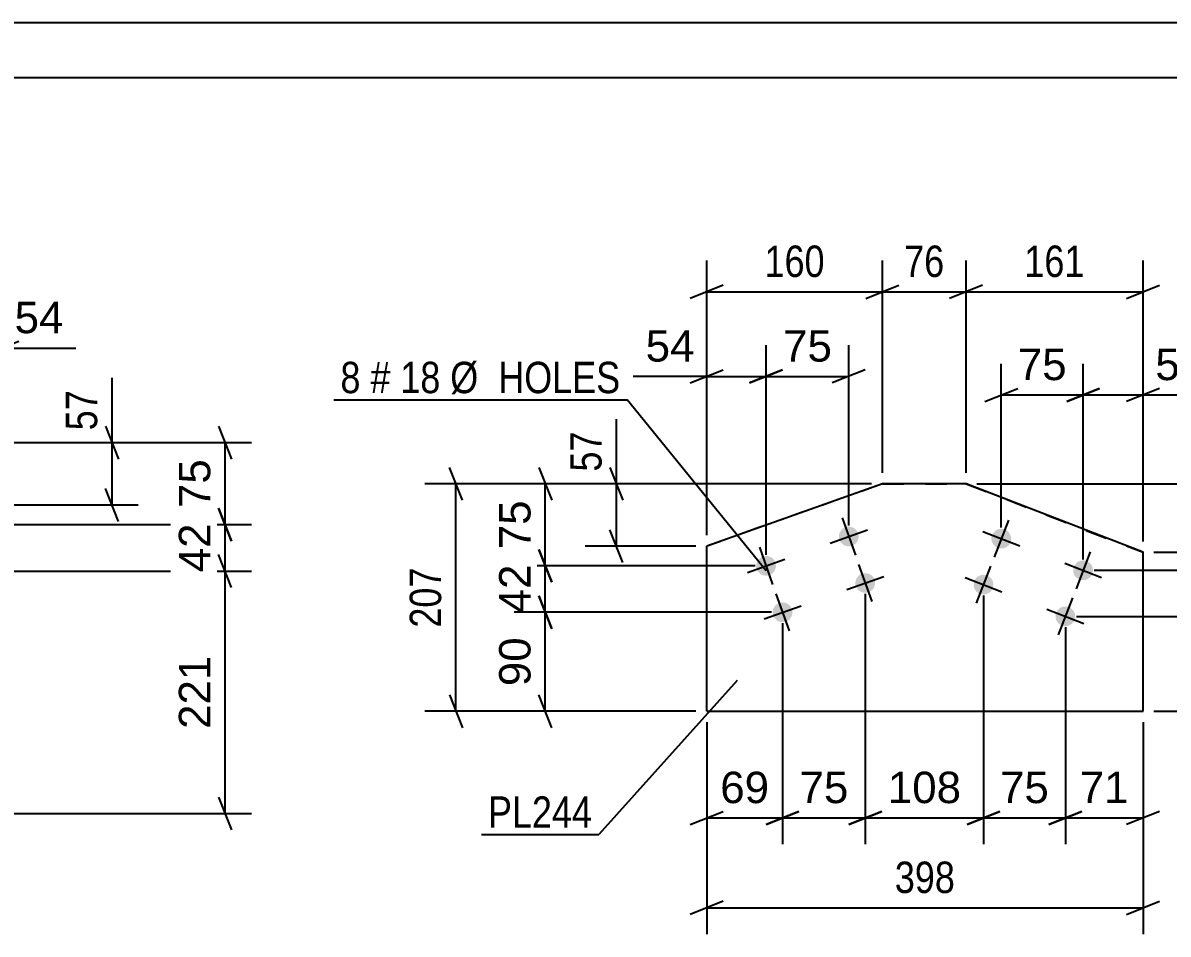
# Model space of a CAD drawing. Header units: millimetres. Extents: x 0 to 420, y 0 to 297.
# Drawn here: x 210.6 to 315, y 213.9 to 297 of the extents above; entities that cross this region are included whole.
import ezdxf

# ---------------------------------------------------------------- set-up
doc = ezdxf.new("R2010")
doc.units = ezdxf.units.MM
doc.linetypes.add('DXK_LINE_DOT2', pattern=[3.9198, 1.9599, -1.9599])
doc.styles.add('Arial', font='ARIAL.TTF', dxfattribs={"height": 0.2})
doc.styles.add('Arial Narrow', font='ARIALN.TTF', dxfattribs={"height": 0.2})

# ---------------------------------------------------------------- blocks, each defined once
blk = doc.blocks.new('Unknown-318893208-1115 - 8910')
at = {"color": 5, "linetype": 'Continuous'}
for p, q in [((420, 297), (0, 297)), ((415, 292), (5, 292))]:
    blk.add_line(p, q, dxfattribs=at)
blk = doc.blocks.new('Bolt-318893208-2594 - 2568')
at = {"linetype": 'Continuous'}
for points in [[(286.44, 249.46), (286.28, 249.35), (286.11, 249.28), (285.93, 249.25), (285.74, 249.25), (285.55, 249.3), (285.38, 249.38), (285.24, 249.49), (285.11, 249.64), (285.03, 249.8), (284.97, 249.98), (284.96, 250.17), (284.98, 250.36), (285.05, 250.54), (285.15, 250.7), (285.28, 250.83), (285.43, 250.94), (285.61, 251.01), (285.79, 251.04), (285.98, 251.04), (286.16, 250.99), (286.33, 250.91), (286.48, 250.79), (286.6, 250.65), (286.69, 250.48), (286.74, 250.3), (286.76, 250.12), (286.73, 249.93), (286.67, 249.75), (286.57, 249.59)], [(278.9, 246.78), (278.74, 246.68), (278.57, 246.61), (278.39, 246.57), (278.2, 246.58), (278.01, 246.62), (277.85, 246.7), (277.7, 246.82), (277.57, 246.96), (277.49, 247.13), (277.43, 247.31), (277.42, 247.5), (277.44, 247.68), (277.51, 247.86), (277.61, 248.02), (277.74, 248.16), (277.89, 248.26), (278.07, 248.33), (278.25, 248.37), (278.44, 248.36), (278.62, 248.32), (278.79, 248.23), (278.94, 248.12), (279.06, 247.98), (279.15, 247.81), (279.2, 247.63), (279.22, 247.44), (279.19, 247.26), (279.13, 247.08), (279.03, 246.92)], [(287.94, 245.22), (287.79, 245.11), (287.61, 245.04), (287.43, 245.01), (287.24, 245.01), (287.06, 245.06), (286.89, 245.14), (286.74, 245.25), (286.62, 245.4), (286.53, 245.56), (286.48, 245.74), (286.46, 245.93), (286.49, 246.12), (286.55, 246.29), (286.65, 246.45), (286.78, 246.59), (286.94, 246.7), (287.11, 246.77), (287.3, 246.8), (287.48, 246.79), (287.67, 246.75), (287.84, 246.67), (287.99, 246.55), (288.11, 246.41), (288.2, 246.24), (288.25, 246.06), (288.26, 245.88), (288.24, 245.69), (288.17, 245.51), (288.07, 245.35)], [(280.4, 242.54), (280.25, 242.44), (280.08, 242.36), (279.89, 242.33), (279.7, 242.34), (279.52, 242.38), (279.35, 242.46), (279.2, 242.58), (279.08, 242.72), (278.99, 242.89), (278.94, 243.07), (278.92, 243.26), (278.95, 243.44), (279.01, 243.62), (279.11, 243.78), (279.24, 243.92), (279.4, 244.02), (279.57, 244.09), (279.76, 244.13), (279.95, 244.12), (280.13, 244.08), (280.3, 243.99), (280.45, 243.88), (280.57, 243.73), (280.66, 243.57), (280.71, 243.39), (280.72, 243.2), (280.7, 243.01), (280.63, 242.84), (280.53, 242.68)]]:
    blk.add_hatch(color=1, dxfattribs=at).paths.add_polyline_path(points)
at = {"color": 1, "linetype": 'Continuous'}
for p, q in [((285.26, 251.84), (286.46, 248.45)), ((284.16, 249.54), (287.56, 250.75)), ((277.72, 249.17), (278.92, 245.77)), ((276.62, 246.87), (280.02, 248.07)), ((286.76, 247.6), (287.96, 244.21)), ((285.67, 245.3), (289.06, 246.5)), ((279.22, 244.92), (280.43, 241.53)), ((278.13, 242.63), (281.52, 243.83))]:
    blk.add_line(p, q, dxfattribs=at)
blk = doc.blocks.new('Part-318893208-2584 - 2568')
at = {"color": 2, "linetype": 'Continuous'}
for p, q in [((288.93, 254.95), (272.91, 249.26)), ((296.55, 254.95), (288.93, 254.95)), ((288.93, 254.95), (288.93, 254.95)), ((312.69, 248.7), (296.55, 254.95)), ((296.55, 254.95), (296.55, 254.95)), ((272.91, 234.2), (272.91, 249.26)), ((312.69, 234.2), (312.69, 248.7)), ((272.91, 234.2), (312.69, 234.2))]:
    blk.add_line(p, q, dxfattribs=at)
at = {"color": 7, "linetype": 'DXK_LINE_DOT2'}
for p, q in [((288.93, 254.95), (272.91, 249.26)), ((288.93, 254.95), (296.55, 254.95)), ((296.55, 254.95), (312.69, 248.7)), ((272.91, 234.2), (312.69, 234.2))]:
    blk.add_line(p, q, dxfattribs=at)
blk = doc.blocks.new('Bolt-318893208-2589 - 2568')
at = {"linetype": 'Continuous'}
for points in [[(299.76, 250.85), (299.95, 250.83), (300.13, 250.77), (300.29, 250.68), (300.43, 250.55), (300.54, 250.4), (300.62, 250.23), (300.66, 250.05), (300.66, 249.86), (300.63, 249.67), (300.55, 249.5), (300.44, 249.35), (300.3, 249.22), (300.14, 249.13), (299.96, 249.07), (299.77, 249.05), (299.59, 249.07), (299.41, 249.12), (299.24, 249.22), (299.1, 249.34), (298.99, 249.49), (298.91, 249.66), (298.87, 249.85), (298.87, 250.04), (298.91, 250.22), (298.99, 250.39), (299.1, 250.55), (299.23, 250.67), (299.4, 250.77), (299.58, 250.83)], [(307.22, 247.96), (307.41, 247.94), (307.59, 247.89), (307.75, 247.79), (307.89, 247.67), (308.01, 247.52), (308.08, 247.34), (308.12, 247.16), (308.12, 246.97), (308.09, 246.79), (308.01, 246.62), (307.9, 246.46), (307.76, 246.34), (307.6, 246.24), (307.42, 246.18), (307.23, 246.16), (307.05, 246.18), (306.87, 246.24), (306.7, 246.33), (306.56, 246.45), (306.45, 246.61), (306.37, 246.78), (306.33, 246.96), (306.33, 247.15), (306.37, 247.33), (306.45, 247.51), (306.56, 247.66), (306.7, 247.79), (306.86, 247.88), (307.04, 247.94)], [(298.14, 246.65), (298.33, 246.63), (298.5, 246.58), (298.67, 246.48), (298.81, 246.36), (298.92, 246.21), (299, 246.03), (299.04, 245.85), (299.04, 245.66), (299, 245.48), (298.93, 245.31), (298.82, 245.15), (298.68, 245.03), (298.52, 244.93), (298.34, 244.87), (298.15, 244.85), (297.96, 244.87), (297.78, 244.93), (297.62, 245.02), (297.48, 245.14), (297.37, 245.3), (297.29, 245.47), (297.25, 245.65), (297.25, 245.84), (297.29, 246.02), (297.36, 246.2), (297.47, 246.35), (297.61, 246.48), (297.77, 246.57), (297.95, 246.63)], [(305.6, 243.76), (305.79, 243.75), (305.97, 243.69), (306.13, 243.6), (306.27, 243.47), (306.38, 243.32), (306.46, 243.15), (306.5, 242.96), (306.5, 242.78), (306.46, 242.59), (306.39, 242.42), (306.28, 242.27), (306.14, 242.14), (305.98, 242.04), (305.8, 241.98), (305.61, 241.96), (305.42, 241.98), (305.24, 242.04), (305.08, 242.13), (304.94, 242.26), (304.83, 242.41), (304.75, 242.58), (304.71, 242.76), (304.71, 242.95), (304.75, 243.14), (304.82, 243.31), (304.93, 243.46), (305.07, 243.59), (305.23, 243.68), (305.41, 243.74)]]:
    blk.add_hatch(color=1, dxfattribs=at).paths.add_polyline_path(points)
at = {"color": 1, "linetype": 'Continuous'}
for p, q in [((300.42, 251.63), (299.12, 248.27)), ((298.09, 250.6), (301.45, 249.3)), ((307.88, 248.74), (306.58, 245.38)), ((305.55, 247.71), (308.91, 246.41)), ((298.79, 247.43), (297.49, 244.07)), ((296.47, 246.4), (299.82, 245.1)), ((306.25, 244.54), (304.96, 241.18)), ((303.93, 243.51), (307.28, 242.21))]:
    blk.add_line(p, q, dxfattribs=at)
blk = doc.blocks.new('StraightDimension-318893208-2875 - 2790')
at = {"color": 7, "linetype": 'Continuous'}
for p, q in [((218.68, 258.71), (218.68, 264.61)), ((218.68, 258.71), (218.68, 264.61)), ((218.08, 260.21), (219.28, 257.21)), ((193.66, 258.71), (221.08, 258.71)), ((218.68, 253.02), (218.68, 258.71)), ((219.28, 251.52), (218.08, 254.52)), ((209.68, 253.02), (221.08, 253.02))]:
    blk.add_line(p, q, dxfattribs=at)
at = {"color": 0}
blk.add_wipeout([(217.93, 264.09), (213.73, 264.09), (213.73, 259.23), (217.93, 259.23)], dxfattribs=at)
at = {"color": 3, "style": 'Arial Narrow'}
blk.add_text('57', height=2.863, rotation=90.0002, dxfattribs=at).set_placement((217.33, 259.83))
blk = doc.blocks.new('StraightDimension-318893208-2954 - 2790')
at = {"color": 7, "linetype": 'Continuous'}
for p, q in [((203.27, 252.23), (203.27, 270.19)), ((208.68, 254.02), (208.68, 270.19)), ((201.77, 266.74), (204.77, 267.94)), ((203.27, 267.34), (208.68, 267.34)), ((210.18, 267.94), (207.18, 266.74)), ((208.68, 267.34), (215.38, 267.34)), ((208.68, 267.34), (215.38, 267.34))]:
    blk.add_line(p, q, dxfattribs=at)
at = {"color": 0}
blk.add_wipeout([(214.85, 268.09), (214.85, 272.29), (209.2, 272.29), (209.2, 268.09)], dxfattribs=at)
at = {"color": 3, "style": 'Arial'}
blk.add_text('54', height=2.865, dxfattribs=at).set_placement((209.8, 268.69))
blk = doc.blocks.new('StraightDimension-318893208-2965 - 2790')
at = {"color": 7, "linetype": 'Continuous'}
for p, q in [((229.59, 245.49), (228.39, 248.49)), ((202.76, 246.99), (231.39, 246.99)), ((228.99, 224.87), (228.99, 246.99)), ((228.39, 226.37), (229.59, 223.37)), ((209.68, 224.87), (231.39, 224.87))]:
    blk.add_line(p, q, dxfattribs=at)
at = {"color": 0}
blk.add_wipeout([(228.24, 239.86), (224.04, 239.86), (224.04, 231.99), (228.24, 231.99)], dxfattribs=at)
at = {"color": 3, "style": 'Arial'}
blk.add_text('221', height=2.865, rotation=90.0002, dxfattribs=at).set_placement((227.64, 232.59))
blk = doc.blocks.new('StraightDimension-318893208-2971 - 2790')
at = {"color": 7, "linetype": 'Continuous'}
for p, q in [((228.39, 260.21), (229.59, 257.21)), ((193.66, 258.71), (231.39, 258.71)), ((228.99, 251.23), (228.99, 258.71)), ((229.59, 249.73), (228.39, 252.73)), ((204.27, 251.23), (231.39, 251.23))]:
    blk.add_line(p, q, dxfattribs=at)
at = {"color": 0}
blk.add_wipeout([(228.24, 257.79), (224.04, 257.79), (224.04, 252.14), (228.24, 252.14)], dxfattribs=at)
at = {"color": 3, "style": 'Arial'}
blk.add_text('75', height=2.865, rotation=90.0002, dxfattribs=at).set_placement((227.64, 252.74))
blk = doc.blocks.new('StraightDimension-318893208-2979 - 2790')
at = {"color": 7, "linetype": 'Continuous'}
for p, q in [((228.39, 252.73), (229.59, 249.73)), ((204.27, 251.23), (231.39, 251.23)), ((228.99, 246.99), (228.99, 251.23)), ((229.59, 245.49), (228.39, 248.49)), ((202.76, 246.99), (231.39, 246.99))]:
    blk.add_line(p, q, dxfattribs=at)
at = {"color": 0}
blk.add_wipeout([(228.24, 251.93), (224.04, 251.93), (224.04, 246.28), (228.24, 246.28)], dxfattribs=at)
at = {"color": 3, "style": 'Arial'}
blk.add_text('42', height=2.865, rotation=90.0002, dxfattribs=at).set_placement((227.64, 246.88))
blk = doc.blocks.new('StraightDimension-318893208-2610 - 2568')
at = {"color": 7, "linetype": 'Continuous'}
for p, q in [((328.93, 256.45), (330.13, 253.45)), ((297.55, 254.95), (331.93, 254.95)), ((329.53, 247.06), (329.53, 254.95)), ((330.13, 245.56), (328.93, 248.56)), ((308.23, 247.06), (331.93, 247.06))]:
    blk.add_line(p, q, dxfattribs=at)
at = {"color": 0}
blk.add_wipeout([(328.78, 253.83), (324.58, 253.83), (324.58, 248.18), (328.78, 248.18)], dxfattribs=at)
at = {"color": 3, "style": 'Arial'}
blk.add_text('79', height=2.865, rotation=90.0002, dxfattribs=at).set_placement((328.18, 248.78))
blk = doc.blocks.new('StraightDimension-318893208-2754 - 2568')
at = {"color": 7, "linetype": 'Continuous'}
for p, q in [((299.77, 250.95), (299.77, 265.91)), ((307.23, 248.06), (307.23, 265.91)), ((298.27, 262.46), (301.27, 263.66)), ((308.73, 263.66), (305.73, 262.46)), ((299.77, 263.06), (307.23, 263.06))]:
    blk.add_line(p, q, dxfattribs=at)
at = {"color": 0}
blk.add_wipeout([(306.32, 263.81), (306.32, 268.01), (300.67, 268.01), (300.67, 263.81)], dxfattribs=at)
at = {"color": 3, "style": 'Arial'}
blk.add_text('75', height=2.865, dxfattribs=at).set_placement((301.27, 264.41))
blk = doc.blocks.new('StraightDimension-318893208-2604 - 2568')
at = {"color": 7, "linetype": 'Continuous'}
for p, q in [((328.93, 244.36), (330.13, 241.36)), ((306.61, 242.86), (331.93, 242.86)), ((329.53, 234.2), (329.53, 242.86)), ((330.13, 232.7), (328.93, 235.7)), ((313.69, 234.2), (331.93, 234.2))]:
    blk.add_line(p, q, dxfattribs=at)
at = {"color": 0}
blk.add_wipeout([(328.78, 241.36), (324.58, 241.36), (324.58, 235.71), (328.78, 235.71)], dxfattribs=at)
at = {"color": 3, "style": 'Arial'}
blk.add_text('87', height=2.865, rotation=90.0002, dxfattribs=at).set_placement((328.18, 236.31))
blk = doc.blocks.new('StraightDimension-318893208-2596 - 2568')
at = {"color": 7, "linetype": 'Continuous'}
for p, q in [((328.93, 248.56), (330.13, 245.56)), ((308.23, 247.06), (331.93, 247.06)), ((329.53, 242.86), (329.53, 247.06)), ((330.13, 241.36), (328.93, 244.36)), ((306.61, 242.86), (331.93, 242.86))]:
    blk.add_line(p, q, dxfattribs=at)
at = {"color": 0}
blk.add_wipeout([(328.78, 247.79), (324.58, 247.79), (324.58, 242.14), (328.78, 242.14)], dxfattribs=at)
at = {"color": 3, "style": 'Arial'}
blk.add_text('42', height=2.865, rotation=90.0002, dxfattribs=at).set_placement((328.18, 242.74))
blk = doc.blocks.new('StraightDimension-318893208-2717 - 2568')
at = {"color": 7, "linetype": 'Continuous'}
for p, q in [((279.82, 242.23), (279.82, 222.07)), ((272.91, 233.2), (272.91, 222.07)), ((271.41, 223.87), (274.41, 225.07)), ((281.32, 225.07), (278.32, 223.87)), ((272.91, 224.47), (279.82, 224.47))]:
    blk.add_line(p, q, dxfattribs=at)
at = {"color": 0}
blk.add_wipeout([(279.19, 225.22), (279.19, 229.42), (273.54, 229.42), (273.54, 225.22)], dxfattribs=at)
at = {"color": 3, "style": 'Arial'}
blk.add_text('69', height=2.865, dxfattribs=at).set_placement((274.14, 225.82))
blk = doc.blocks.new('StraightDimension-318893208-2619 - 2568')
at = {"color": 7, "linetype": 'Continuous'}
for p, q in [((257.59, 256.45), (258.79, 253.45)), ((287.93, 254.95), (255.34, 254.95)), ((258.19, 247.47), (258.19, 254.95)), ((258.79, 245.97), (257.59, 248.97)), ((277.32, 247.47), (255.34, 247.47))]:
    blk.add_line(p, q, dxfattribs=at)
at = {"color": 0}
blk.add_wipeout([(257.44, 254.03), (253.24, 254.03), (253.24, 248.38), (257.44, 248.38)], dxfattribs=at)
at = {"color": 3, "style": 'Arial'}
blk.add_text('75', height=2.865, rotation=90.0002, dxfattribs=at).set_placement((256.84, 248.98))
blk = doc.blocks.new('StraightDimension-318893208-2627 - 2568')
at = {"color": 7, "linetype": 'Continuous'}
for p, q in [((257.59, 248.97), (258.79, 245.97)), ((277.32, 247.47), (255.34, 247.47)), ((258.19, 243.23), (258.19, 247.47)), ((258.79, 241.73), (257.59, 244.73)), ((278.82, 243.23), (255.34, 243.23))]:
    blk.add_line(p, q, dxfattribs=at)
at = {"color": 0}
blk.add_wipeout([(257.44, 248.17), (253.24, 248.17), (253.24, 242.53), (257.44, 242.53)], dxfattribs=at)
at = {"color": 3, "style": 'Arial'}
blk.add_text('42', height=2.865, rotation=90.0002, dxfattribs=at).set_placement((256.84, 243.13))
blk = doc.blocks.new('StraightDimension-318893208-2635 - 2568')
at = {"color": 7, "linetype": 'Continuous'}
for p, q in [((257.59, 244.73), (258.79, 241.73)), ((278.82, 243.23), (255.34, 243.23)), ((258.19, 234.2), (258.19, 243.23)), ((258.79, 232.7), (257.59, 235.7)), ((271.91, 234.2), (255.34, 234.2))]:
    blk.add_line(p, q, dxfattribs=at)
at = {"color": 0}
blk.add_wipeout([(257.44, 241.54), (253.24, 241.54), (253.24, 235.89), (257.44, 235.89)], dxfattribs=at)
at = {"color": 3, "style": 'Arial'}
blk.add_text('90', height=2.865, rotation=90.0002, dxfattribs=at).set_placement((256.84, 236.49))
blk = doc.blocks.new('StraightDimension-318893208-2706 - 2568')
at = {"color": 7, "linetype": 'Continuous'}
for p, q in [((272.91, 250.26), (272.91, 267.6)), ((278.32, 248.47), (278.32, 267.6)), ((271.41, 264.15), (274.41, 265.35)), ((279.82, 265.35), (276.82, 264.15)), ((272.91, 264.75), (266.21, 264.75)), ((272.91, 264.75), (266.21, 264.75)), ((272.91, 264.75), (278.32, 264.75))]:
    blk.add_line(p, q, dxfattribs=at)
at = {"color": 0}
blk.add_wipeout([(272.38, 265.5), (272.38, 269.7), (266.74, 269.7), (266.74, 265.5)], dxfattribs=at)
at = {"color": 3, "style": 'Arial'}
blk.add_text('54', height=2.865, dxfattribs=at).set_placement((267.34, 266.1))
blk = doc.blocks.new('StraightDimension-318893208-2642 - 2568')
at = {"color": 7, "linetype": 'Continuous'}
for p, q in [((288.93, 255.95), (288.93, 275.32)), ((296.55, 255.95), (296.55, 275.32)), ((287.43, 271.87), (290.43, 273.07)), ((298.05, 273.07), (295.05, 271.87)), ((288.93, 272.47), (296.55, 272.47))]:
    blk.add_line(p, q, dxfattribs=at)
at = {"color": 0}
blk.add_wipeout([(295.17, 273.22), (295.17, 277.42), (290.31, 277.42), (290.31, 273.22)], dxfattribs=at)
at = {"color": 3, "style": 'Arial Narrow'}
blk.add_text('76', height=2.863, dxfattribs=at).set_placement((290.91, 273.82))
blk = doc.blocks.new('StraightDimension-318893208-2652 - 2568')
at = {"color": 7, "linetype": 'Continuous'}
for p, q in [((296.55, 255.95), (296.55, 275.32)), ((312.69, 249.7), (312.69, 275.32)), ((298.05, 273.07), (295.05, 271.87)), ((311.19, 271.87), (314.19, 273.07)), ((296.55, 272.47), (312.69, 272.47))]:
    blk.add_line(p, q, dxfattribs=at)
at = {"color": 0}
blk.add_wipeout([(307.96, 273.22), (307.96, 277.42), (301.27, 277.42), (301.27, 273.22)], dxfattribs=at)
at = {"color": 3, "style": 'Arial Narrow'}
blk.add_text('161', height=2.863, dxfattribs=at).set_placement((301.87, 273.82))
blk = doc.blocks.new('StraightDimension-318893208-2662 - 2568')
at = {"color": 7, "linetype": 'Continuous'}
for p, q in [((272.91, 250.26), (272.91, 275.32)), ((288.93, 255.95), (288.93, 275.32)), ((274.41, 273.07), (271.41, 271.87)), ((287.43, 271.87), (290.43, 273.07)), ((272.91, 272.47), (288.93, 272.47))]:
    blk.add_line(p, q, dxfattribs=at)
at = {"color": 0}
blk.add_wipeout([(284.26, 273.22), (284.26, 277.42), (277.58, 277.42), (277.58, 273.22)], dxfattribs=at)
at = {"color": 3, "style": 'Arial Narrow'}
blk.add_text('160', height=2.863, dxfattribs=at).set_placement((278.18, 273.82))
blk = doc.blocks.new('StraightDimension-318893208-2737 - 2568')
at = {"color": 7, "linetype": 'Continuous'}
for p, q in [((287.36, 244.9), (287.36, 222.07)), ((298.14, 244.75), (298.14, 222.07)), ((285.86, 223.87), (288.86, 225.07)), ((299.64, 225.07), (296.64, 223.87)), ((287.36, 224.47), (298.14, 224.47))]:
    blk.add_line(p, q, dxfattribs=at)
at = {"color": 0}
blk.add_wipeout([(296.69, 225.22), (296.69, 229.42), (288.82, 229.42), (288.82, 225.22)], dxfattribs=at)
at = {"color": 3, "style": 'Arial'}
blk.add_text('108', height=2.865, dxfattribs=at).set_placement((289.42, 225.82))
blk = doc.blocks.new('StraightDimension-318893208-2673 - 2568')
at = {"color": 7, "linetype": 'Continuous'}
for p, q in [((272.91, 233.2), (272.91, 213.87)), ((312.69, 233.2), (312.69, 213.87)), ((274.41, 216.87), (271.41, 215.67)), ((272.91, 216.27), (312.69, 216.27)), ((311.19, 215.67), (314.19, 216.87))]:
    blk.add_line(p, q, dxfattribs=at)
at = {"color": 0}
blk.add_wipeout([(296.14, 217.02), (296.14, 221.22), (289.46, 221.22), (289.46, 217.02)], dxfattribs=at)
at = {"color": 3, "style": 'Arial Narrow'}
blk.add_text('398', height=2.863, dxfattribs=at).set_placement((290.06, 217.62))
blk = doc.blocks.new('StraightDimension-318893208-2678 - 2568')
at = {"color": 7, "linetype": 'Continuous'}
for p, q in [((320.76, 256.45), (321.96, 253.45)), ((297.55, 254.95), (323.76, 254.95)), ((321.36, 248.7), (321.36, 254.95)), ((321.96, 247.2), (320.76, 250.2)), ((313.69, 248.7), (323.76, 248.7))]:
    blk.add_line(p, q, dxfattribs=at)
at = {"color": 0}
blk.add_wipeout([(320.61, 254.25), (316.41, 254.25), (316.41, 249.4), (320.61, 249.4)], dxfattribs=at)
at = {"color": 3, "style": 'Arial Narrow'}
blk.add_text('62', height=2.863, rotation=90.0002, dxfattribs=at).set_placement((320.01, 250))
blk = doc.blocks.new('StraightDimension-318893208-2687 - 2568')
at = {"color": 7, "linetype": 'Continuous'}
for p, q in [((264.67, 254.95), (264.67, 260.85)), ((264.67, 254.95), (264.67, 260.85)), ((264.07, 256.45), (265.27, 253.45)), ((287.93, 254.95), (261.82, 254.95)), ((264.67, 249.26), (264.67, 254.95)), ((265.27, 247.76), (264.07, 250.76)), ((271.91, 249.26), (261.82, 249.26))]:
    blk.add_line(p, q, dxfattribs=at)
at = {"color": 0}
blk.add_wipeout([(263.92, 260.33), (259.72, 260.33), (259.72, 255.47), (263.92, 255.47)], dxfattribs=at)
at = {"color": 3, "style": 'Arial Narrow'}
blk.add_text('57', height=2.863, rotation=90.0002, dxfattribs=at).set_placement((263.32, 256.07))
blk = doc.blocks.new('StraightDimension-318893208-2696 - 2568')
at = {"color": 7, "linetype": 'Continuous'}
for p, q in [((278.32, 248.47), (278.32, 267.6)), ((285.86, 251.14), (285.86, 267.6)), ((276.82, 264.15), (279.82, 265.35)), ((287.36, 265.35), (284.36, 264.15)), ((278.32, 264.75), (285.86, 264.75))]:
    blk.add_line(p, q, dxfattribs=at)
at = {"color": 0}
blk.add_wipeout([(284.91, 265.5), (284.91, 269.7), (279.27, 269.7), (279.27, 265.5)], dxfattribs=at)
at = {"color": 3, "style": 'Arial'}
blk.add_text('75', height=2.865, dxfattribs=at).set_placement((279.87, 266.1))
blk = doc.blocks.new('StraightDimension-318893208-2723 - 2568')
at = {"color": 7, "linetype": 'Continuous'}
for p, q in [((305.61, 241.86), (305.61, 222.07)), ((312.69, 233.2), (312.69, 222.07)), ((304.11, 223.87), (307.11, 225.07)), ((314.19, 225.07), (311.19, 223.87)), ((305.61, 224.47), (312.69, 224.47))]:
    blk.add_line(p, q, dxfattribs=at)
at = {"color": 0}
blk.add_wipeout([(311.97, 225.22), (311.97, 229.42), (306.32, 229.42), (306.32, 225.22)], dxfattribs=at)
at = {"color": 3, "style": 'Arial'}
blk.add_text('71', height=2.865, dxfattribs=at).set_placement((306.92, 225.82))
blk = doc.blocks.new('StraightDimension-318893208-2729 - 2568')
at = {"color": 7, "linetype": 'Continuous'}
for p, q in [((298.14, 244.75), (298.14, 222.07)), ((305.61, 241.86), (305.61, 222.07)), ((296.64, 223.87), (299.64, 225.07)), ((307.11, 225.07), (304.11, 223.87)), ((298.14, 224.47), (305.61, 224.47))]:
    blk.add_line(p, q, dxfattribs=at)
at = {"color": 0}
blk.add_wipeout([(304.7, 225.22), (304.7, 229.42), (299.05, 229.42), (299.05, 225.22)], dxfattribs=at)
at = {"color": 3, "style": 'Arial'}
blk.add_text('75', height=2.865, dxfattribs=at).set_placement((299.65, 225.82))
blk = doc.blocks.new('StraightDimension-318893208-2745 - 2568')
at = {"color": 7, "linetype": 'Continuous'}
for p, q in [((287.36, 244.9), (287.36, 222.07)), ((279.82, 242.23), (279.82, 222.07)), ((278.32, 223.87), (281.32, 225.07)), ((288.86, 225.07), (285.86, 223.87)), ((279.82, 224.47), (287.36, 224.47))]:
    blk.add_line(p, q, dxfattribs=at)
at = {"color": 0}
blk.add_wipeout([(286.42, 225.22), (286.42, 229.42), (280.77, 229.42), (280.77, 225.22)], dxfattribs=at)
at = {"color": 3, "style": 'Arial'}
blk.add_text('75', height=2.865, dxfattribs=at).set_placement((281.37, 225.82))
blk = doc.blocks.new('StraightDimension-318893208-2764 - 2568')
at = {"color": 7, "linetype": 'Continuous'}
for p, q in [((307.23, 248.06), (307.23, 265.91)), ((312.69, 249.7), (312.69, 265.91)), ((305.73, 262.46), (308.73, 263.66)), ((314.19, 263.66), (311.19, 262.46)), ((307.23, 263.06), (312.69, 263.06)), ((312.69, 263.06), (319.39, 263.06)), ((312.69, 263.06), (319.39, 263.06))]:
    blk.add_line(p, q, dxfattribs=at)
at = {"color": 0}
blk.add_wipeout([(318.86, 263.81), (318.86, 268.01), (313.21, 268.01), (313.21, 263.81)], dxfattribs=at)
at = {"color": 3, "style": 'Arial'}
blk.add_text('55', height=2.865, dxfattribs=at).set_placement((313.81, 264.41))
blk = doc.blocks.new('StraightDimension-318893208-2775 - 2568')
at = {"color": 7, "linetype": 'Continuous'}
for p, q in [((250.64, 253.45), (249.44, 256.45)), ((287.93, 254.95), (247.19, 254.95)), ((250.04, 234.2), (250.04, 254.95)), ((249.44, 235.7), (250.64, 232.7)), ((271.91, 234.2), (247.19, 234.2))]:
    blk.add_line(p, q, dxfattribs=at)
at = {"color": 0}
blk.add_wipeout([(249.29, 247.92), (245.09, 247.92), (245.09, 241.23), (249.29, 241.23)], dxfattribs=at)
at = {"color": 3, "style": 'Arial Narrow'}
blk.add_text('207', height=2.863, rotation=90.0002, dxfattribs=at).set_placement((248.69, 241.83))
blk = doc.blocks.new('Mark-318893208-2580 - 2568')
at = {"color": 30, "linetype": 'Continuous'}
for p in [(275.68, 237.02), (252.36, 222.97)]:
    blk.add_line(p, (263.07, 222.97), dxfattribs=at)
at = {"color": 0}
blk.add_wipeout([(262.47, 223.57), (262.47, 226.57), (252.96, 226.57), (252.96, 223.57)], dxfattribs=at)
blk.add_wipeout([(262.47, 223.57), (262.47, 226.57), (252.96, 226.57), (252.96, 223.57)], dxfattribs=at)
at = {"color": 3, "style": 'Arial Narrow'}
blk.add_text('PL244', height=2.863, dxfattribs=at).set_placement((252.96, 223.57))
blk = doc.blocks.new('MarkSet-318893208-2781 - 2568')
at = {"color": 7, "linetype": 'Continuous'}
for p in [(238.91, 262.62), (278.34, 247.01)]:
    blk.add_line(p, (265.65, 262.62), dxfattribs=at)
at = {"color": 0}
for points in [[(241.34, 263.22), (241.34, 266.22), (239.51, 266.22), (239.51, 263.22)], [(244.07, 263.22), (244.07, 266.22), (242.24, 266.22), (242.24, 263.22)], [(248.62, 263.22), (248.62, 266.22), (244.97, 266.22), (244.97, 263.22)], [(265.05, 263.22), (265.05, 266.22), (249.52, 266.22), (249.52, 263.22)]]:
    blk.add_wipeout(points, dxfattribs=at)
for points in [[(241.34, 263.22), (241.34, 266.22), (239.51, 266.22), (239.51, 263.22)], [(244.07, 263.22), (244.07, 266.22), (242.24, 266.22), (242.24, 263.22)], [(248.62, 263.22), (248.62, 266.22), (244.97, 266.22), (244.97, 263.22)], [(265.05, 263.22), (265.05, 266.22), (249.52, 266.22), (249.52, 263.22)]]:
    blk.add_wipeout(points, dxfattribs=at)
at = {"color": 3, "style": 'Arial Narrow'}
for s, height, p in [('8', 2.86, (239.51, 263.22)), ('#', 2.86, (242.24, 263.22)), ('18', 2.863, (244.97, 263.22)), ('Ø  HOLES', 2.863, (249.52, 263.22))]:
    blk.add_text(s, height=height, dxfattribs=at).set_placement(p)

msp = doc.modelspace()

# ---------------------------------------------------------------- block references
for name in ['Unknown-318893208-1115 - 8910', 'Part-318893208-2584 - 2568', 'Bolt-318893208-2594 - 2568', 'Bolt-318893208-2589 - 2568']:
    msp.add_blockref(name, (0, 0))

# ---------------------------------------------------------------- next in the draw order: block references
for name in ['StraightDimension-318893208-2875 - 2790', 'StraightDimension-318893208-2619 - 2568', 'StraightDimension-318893208-2610 - 2568', 'StraightDimension-318893208-2965 - 2790', 'StraightDimension-318893208-2737 - 2568', 'StraightDimension-318893208-2604 - 2568', 'StraightDimension-318893208-2717 - 2568']:
    msp.add_blockref(name, (0, 0))

# ---------------------------------------------------------------- next in the draw order: block references
for name in ['StraightDimension-318893208-2954 - 2790', 'StraightDimension-318893208-2754 - 2568', 'StraightDimension-318893208-2627 - 2568']:
    msp.add_blockref(name, (0, 0))

# ---------------------------------------------------------------- next in the draw order: block references
for name in ['StraightDimension-318893208-2642 - 2568', 'StraightDimension-318893208-2706 - 2568', 'StraightDimension-318893208-2971 - 2790', 'StraightDimension-318893208-2596 - 2568', 'StraightDimension-318893208-2635 - 2568']:
    msp.add_blockref(name, (0, 0))

# ---------------------------------------------------------------- next in the draw order: block references
for name in ['StraightDimension-318893208-2662 - 2568', 'StraightDimension-318893208-2652 - 2568', 'StraightDimension-318893208-2979 - 2790', 'StraightDimension-318893208-2673 - 2568']:
    msp.add_blockref(name, (0, 0))

# ---------------------------------------------------------------- next in the draw order: block references
for name in ['StraightDimension-318893208-2687 - 2568', 'StraightDimension-318893208-2678 - 2568', 'StraightDimension-318893208-2745 - 2568', 'StraightDimension-318893208-2723 - 2568']:
    msp.add_blockref(name, (0, 0))

# ---------------------------------------------------------------- next in the draw order: block references
for name in ['StraightDimension-318893208-2696 - 2568', 'StraightDimension-318893208-2764 - 2568', 'StraightDimension-318893208-2729 - 2568']:
    msp.add_blockref(name, (0, 0))

# ---------------------------------------------------------------- next in the draw order: block references
msp.add_blockref('StraightDimension-318893208-2775 - 2568', (0, 0))

# ---------------------------------------------------------------- next in the draw order: block references
for name in ['MarkSet-318893208-2781 - 2568', 'Mark-318893208-2580 - 2568']:
    msp.add_blockref(name, (0, 0))

doc.saveas('drawing.dxf')
